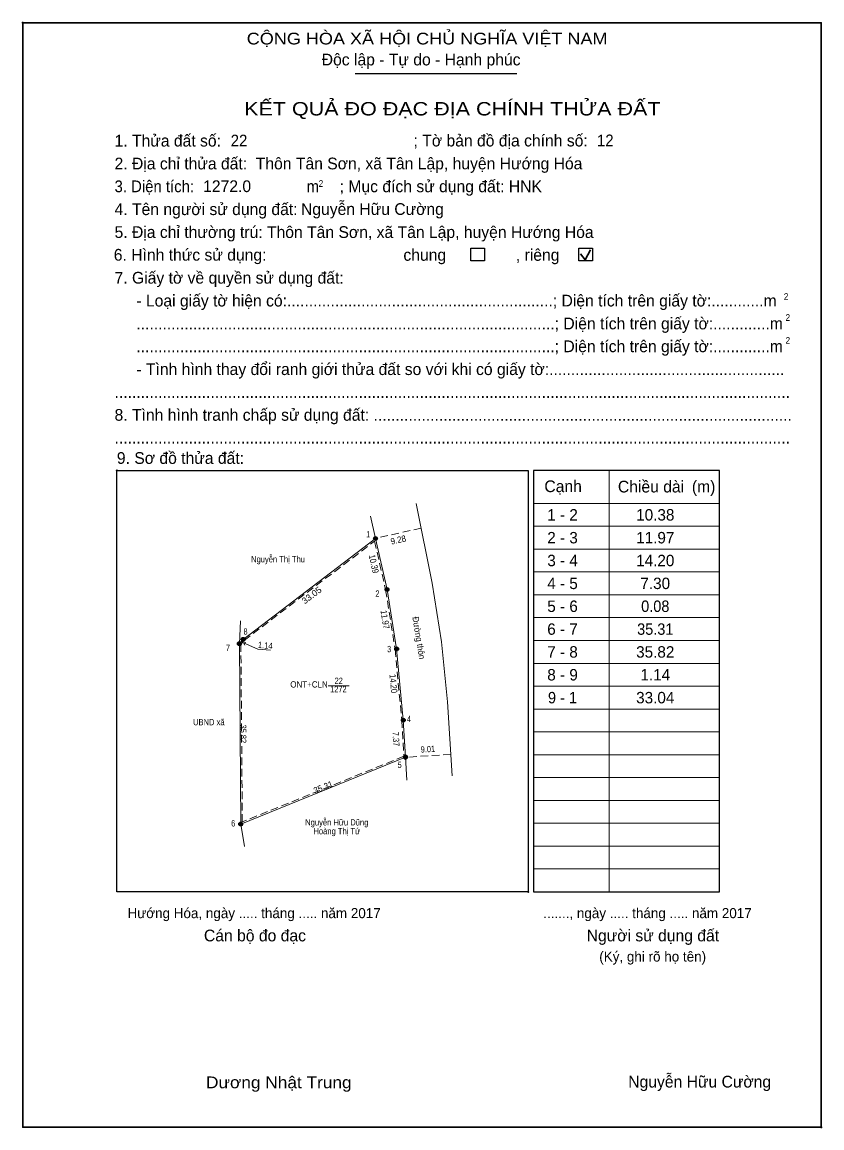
# Model space of a CAD drawing. Header units: metres. Extents: x 547488 to 548153, y 1837617 to 1837836.
# Drawn here: x 547994 to 548152.9, y 1837616.5 to 1837836.1 of the extents above; entities that cross this region are included whole.
import ezdxf
from ezdxf.enums import TextEntityAlignment as Align

# ---------------------------------------------------------------- set-up
doc = ezdxf.new("R2010")
doc.units = ezdxf.units.M
doc.header["$LTSCALE"] = 0.5
doc.header["$PDMODE"] = 32
doc.header["$PDSIZE"] = 0.25
doc.linetypes.add('MEDIUM_DASHED', pattern=[4.5, 3, -1.5])
for name, color, linetype, lineweight in [('1', 7, 'Continuous', 13), ('10', 7, 'Continuous', 13), ('11', 7, 'Continuous', 25), ('2', 7, 'Continuous', 35), ('27', 7, 'Continuous', 13), ('50', 7, 'Continuous', 25), ('63', 7, 'Continuous', 13)]:
    doc.layers.add(name, color=color, linetype=linetype, lineweight=lineweight)
for name, color, linetype in [('36', 7, 'Continuous'), ('48', 7, 'Continuous'), ('52', 7, 'Continuous'), ('6', 7, 'Continuous'), ('9', 7, 'Continuous')]:
    doc.layers.add(name, color=color, linetype=linetype)

msp = doc.modelspace()

# ---------------------------------------------------------------- hatches: boundary and pattern name
at = {"layer": '11'}
for points in [[(548064.5945, 1837733.5563, 1), (548063.8382, 1837733.5563, 1)], [(548066.8881, 1837723.43, 1), (548066.1319, 1837723.43, 1)], [(548037.5681, 1837712.66, 1), (548036.8119, 1837712.66, 1)], [(548038.3181, 1837713.52, 1), (548037.5619, 1837713.52, 1)], [(548068.7881, 1837711.61, 1), (548068.0319, 1837711.61, 1)], [(548068.7881, 1837711.61, 1), (548068.0319, 1837711.61, 1)], [(548070.1081, 1837697.47, 1), (548069.3519, 1837697.47, 1)], [(548070.5563, 1837690.1823, 1), (548069.8001, 1837690.1823, 1)], [(548070.5611, 1837690.1052, 1), (548069.8048, 1837690.1052, 1)], [(548037.8382, 1837676.8395, 1), (548037.082, 1837676.8395, 1)]]:
    msp.add_hatch(color=256, dxfattribs=at).paths.add_polyline_path(points)

# ---------------------------------------------------------------- linework, layer by layer
at = {"layer": '1', "lineweight": 25}
for p, q in [((548060.2, 1837825.89), (548092.26, 1837825.89)), ((548132.51, 1837663.38), (548132.51, 1837747.05))]:
    msp.add_line(p, q, dxfattribs=at)
at = {"layer": '1', "lineweight": 35}
for p, q in [((548104.92, 1837790.05), (548105.82, 1837788.88)), ((548105.82, 1837788.88), (548106.92, 1837790.84))]:
    msp.add_line(p, q, dxfattribs=at)
at = {"layer": '1'}
for p, q in [((548110.59, 1837747.05), (548110.59, 1837663.38)), ((548095.57, 1837740.51), (548120.96, 1837740.51)), ((548120.96, 1837740.51), (548132.51, 1837740.51)), ((548095.57, 1837735.98), (548120.96, 1837735.98)), ((548120.96, 1837735.98), (548132.51, 1837735.98)), ((548095.57, 1837731.44), (548120.96, 1837731.44)), ((548120.96, 1837731.44), (548132.51, 1837731.44)), ((548095.57, 1837726.9), (548120.96, 1837726.9)), ((548120.96, 1837726.9), (548132.51, 1837726.9)), ((548095.57, 1837722.36), (548120.96, 1837722.36)), ((548120.96, 1837722.36), (548132.51, 1837722.36)), ((548095.57, 1837717.83), (548120.96, 1837717.83)), ((548120.96, 1837717.83), (548132.51, 1837717.83)), ((548095.57, 1837713.29), (548120.96, 1837713.29)), ((548120.96, 1837713.29), (548132.51, 1837713.29)), ((548095.57, 1837708.75), (548120.96, 1837708.75)), ((548120.96, 1837708.75), (548132.51, 1837708.75)), ((548095.57, 1837704.21), (548120.96, 1837704.21)), ((548120.96, 1837704.21), (548132.51, 1837704.21)), ((548095.57, 1837699.68), (548120.96, 1837699.68)), ((548120.96, 1837699.68), (548132.51, 1837699.68)), ((548095.57, 1837695.14), (548120.96, 1837695.14)), ((548120.96, 1837695.14), (548132.51, 1837695.14)), ((548095.57, 1837690.6), (548120.96, 1837690.6)), ((548120.96, 1837690.6), (548132.51, 1837690.6)), ((548095.57, 1837686.07), (548120.96, 1837686.07)), ((548120.96, 1837686.07), (548132.51, 1837686.07)), ((548095.57, 1837681.53), (548120.96, 1837681.53)), ((548120.96, 1837681.53), (548132.51, 1837681.53)), ((548095.57, 1837676.99), (548120.96, 1837676.99)), ((548120.96, 1837676.99), (548132.51, 1837676.99)), ((548095.57, 1837672.45), (548120.96, 1837672.45)), ((548120.96, 1837672.45), (548132.51, 1837672.45)), ((548095.57, 1837667.92), (548120.96, 1837667.92)), ((548120.96, 1837667.92), (548132.51, 1837667.92))]:
    msp.add_line(p, q, dxfattribs=at)
at = {"layer": '1', "lineweight": 25}
msp.add_lwpolyline([(548012.86, 1837743.08), (548012.86, 1837747.02), (548094.51, 1837747.02), (548094.51, 1837663.38), (548012.86, 1837663.38), (548012.86, 1837666.18)], close=True, dxfattribs=at)
msp.add_lwpolyline([(548132.51, 1837747.05), (548095.57, 1837747.05), (548095.57, 1837663.38), (548132.51, 1837663.38), (548132.51, 1837664.2)], dxfattribs=at)
at = {"layer": '1'}
msp.add_lwpolyline([(548064.22, 1837733.56), (548066.51, 1837723.43), (548068.41, 1837711.61), (548069.73, 1837697.47), (548070.18, 1837690.11), (548037.46, 1837676.84), (548037.19, 1837712.66), (548037.94, 1837713.52)], close=True, dxfattribs=at)
for p in [(547994.17, 1837835.95), (548012.86, 1837747.02), (548094.51, 1837663.38), (548152.73, 1837616.64)]:
    msp.add_point(p, dxfattribs=at)
at = {"layer": '10'}
msp.add_lwpolyline([(548068.41, 1837711.61), (548069.73, 1837697.47), (548070.18, 1837690.18), (548070.18, 1837690.11), (548037.46, 1837676.84), (548037.19, 1837712.66), (548037.94, 1837713.52), (548064.22, 1837733.56), (548066.51, 1837723.43)], close=True, dxfattribs=at)
at = {"layer": '10', "linetype": 'MEDIUM_DASHED'}
msp.add_lwpolyline([(548068.11, 1837711.57), (548069.43, 1837697.45), (548069.87, 1837690.3), (548037.76, 1837677.28), (548037.49, 1837712.55), (548038.15, 1837713.3), (548064.03, 1837733.03), (548066.22, 1837723.37)], close=True, dxfattribs=at)
at = {"layer": '11'}
for centre in [(548064.2164, 1837733.5563), (548066.51, 1837723.43), (548037.19, 1837712.66), (548037.94, 1837713.52), (548068.41, 1837711.61), (548068.41, 1837711.61), (548069.73, 1837697.47), (548070.1782, 1837690.1823), (548070.1829, 1837690.1052), (548037.4601, 1837676.8395)]:
    msp.add_circle(centre, 0.3781, dxfattribs=at)
at = {"layer": '2'}
msp.add_lwpolyline([(547994.17, 1837835.95), (548152.73, 1837835.95), (548152.73, 1837616.64), (547994.17, 1837616.64)], close=True, dxfattribs=at)
at = {"layer": '27'}
for p, q in [((548064.22, 1837733.56), (548063.21, 1837737.98)), ((548037.19, 1837712.66), (548037.44, 1837717.19)), ((548070.18, 1837690.11), (548070.46, 1837685.58)), ((548037.46, 1837676.84), (548038.21, 1837672.36))]:
    msp.add_line(p, q, dxfattribs=at)
at = {"layer": '50'}
for points in [[(548083.14, 1837791.22), (548085.87, 1837791.22), (548085.87, 1837788.68), (548083.14, 1837788.68)], [(548104.57, 1837791.22), (548107.29, 1837791.22), (548107.29, 1837788.68), (548104.57, 1837788.68)]]:
    msp.add_lwpolyline(points, close=True, dxfattribs=at)
at = {"layer": '63', "linetype": 'MEDIUM_DASHED'}
for p, q in [((548073.27, 1837735.61), (548064.22, 1837733.56)), ((548079.17, 1837690.66), (548070.18, 1837690.11))]:
    msp.add_line(p, q, dxfattribs=at)
at = {"layer": '63'}
for p, q in [((548037.98, 1837712.81), (548038.46, 1837712.87)), ((548037.98, 1837712.81), (548038.3, 1837712.33)), ((548054.85, 1837704.32), (548059, 1837704.32))]:
    msp.add_line(p, q, dxfattribs=at)
for points in [[(548072.3, 1837740.49), (548075.44, 1837724.7), (548077.31, 1837713.02), (548078.54, 1837701.11), (548079.42, 1837686.45)], [(548037.98, 1837712.81), (548040.83, 1837711.56), (548043.39, 1837711.34)]]:
    msp.add_lwpolyline(points, dxfattribs=at)

# ---------------------------------------------------------------- texts
at = {"layer": '1'}
for s, height, width, p in [('CỘNG HÒA XÃ HỘI CHỦ NGHĨA VIỆT NAM', 2.329, 1.15, (548038.65, 1837831.64)), ('3. Diện tích:', 2.329, 0.95, (548012.4, 1837802.3)), ('m', 2.329, 0.95, (548050.54, 1837802.3)), ('2', 1.331, 0.9, (548052.94, 1837803.36)), ('2', 1.331, 0.9, (548145.3, 1837780.91)), ('2', 1.331, 0.9, (548145.65, 1837776.76)), ('2', 1.331, 0.9, (548145.65, 1837772.22)), ('Dương Nhật Trung', 2.329, 1.1, (548030.56, 1837624.39))]:
    msp.add_text(s, height=height, dxfattribs=dict(at, width=width)).set_placement(p)
for s, height, p in [('Độc lập - Tự do - Hạnh phúc', 2.329, (548053.54, 1837827.48)), ('1. Thửa đất số:', 2.329, (548012.4, 1837811.37)), ('; Tờ bản đồ địa chính số:', 2.329, (548071.77, 1837811.39)), ('2. Địa chỉ thửa đất:', 2.329, (548012.4, 1837806.83)), ('; Mục đích sử dụng đất: HNK', 2.329, (548057.1, 1837802.3)), ('4. Tên người sử dụng đất:', 2.329, (548012.4, 1837797.76)), ('5. Địa chỉ thường trú: Thôn Tân Sơn, xã Tân Lập, huyện Hướng Hóa', 2.329, (548012.4, 1837793.22)), ('chung                , riêng', 2.329, (548069.76, 1837788.69)), ('7. Giấy tờ về quyền sử dụng đất:', 2.329, (548012.4, 1837784.15)), ('     - Loại giấy tờ hiện có:.............................................................; Diện tích trên giấy tờ:............m', 2.329, (548012.4, 1837779.61)), ('     ................................................................................................; Diện tích trên giấy tờ:.............m', 2.329, (548012.4, 1837775.07)), ('     ................................................................................................; Diện tích trên giấy tờ:.............m', 2.329, (548012.4, 1837770.54)), ('     - Tình hình thay đổi ranh giới thửa đất so với khi có giấy tờ:......................................................', 2.329, (548012.4, 1837766)), ('...........................................................................................................................................................', 2.329, (548012.4, 1837761.46)), ('8. Tình hình tranh chấp sử dụng đất: ................................................................................................', 2.329, (548012.4, 1837756.92)), ('...........................................................................................................................................................', 2.329, (548012.4, 1837752.39)), ('9. Sơ đồ thửa đất:', 2.329, (548012.86, 1837748.36)), ('Cạnh', 2.329, (548097.75, 1837742.75)), ('Chiều dài', 2.329, (548112.35, 1837742.68)), ('(m)', 2.329, (548127.04, 1837742.7)), ('Hướng Hóa, ngày ..... tháng ..... năm 2017', 1.996, (548014.98, 1837658.16)), ('......., ngày ..... tháng ..... năm 2017', 1.996, (548097.53, 1837658.16)), ('Cán bộ đo đạc', 2.329, (548030.15, 1837653.55)), ('Người sử dụng đất', 2.329, (548106.15, 1837653.55)), ('(Ký, ghi rõ họ tên)', 1.996, (548108.65, 1837649.54))]:
    msp.add_text(s, height=height, dxfattribs=at).set_placement(p)
for s, height, width, p in [('KẾT QUẢ ĐO ĐẠC ĐỊA CHÍNH THỬA ĐẤT', 2.662, 1.2, (548079.47, 1837817.54)), ('ONT+CLN', 1.25, 0.95, (548051.02, 1837703.95)), ('1272', 1.25, 0.85, (548056.845, 1837702.99)), ('22', 1.25, 0.85, (548056.91, 1837704.66))]:
    msp.add_text(s, height=height, dxfattribs=dict(at, width=width)).set_placement(p, align=Align.CENTER)
at = {"layer": '36', "width": 0.9}
for s, p in [('Nguyễn Thị Thu', (548044.855, 1837728.8)), ('UBND xã', (548031.12, 1837696.46)), ('Nguyễn Hữu Dũng', (548056.53, 1837676.56)), ('Hoàng Thị Tứ', (548056.53, 1837674.81))]:
    msp.add_text(s, height=1.25, dxfattribs=at).set_placement(p, align=Align.CENTER)
at = {"layer": '48'}
msp.add_text('6. Hình thức sử dụng:', height=2.329, dxfattribs=at).set_placement((548012.25, 1837788.71))
at = {"layer": '52'}
for s, p in [('1 - 2', (548101.36, 1837737.11)), ('10.38', (548119.775, 1837737.11)), ('2 - 3', (548101.36, 1837732.57)), ('11.97', (548119.775, 1837732.57)), ('3 - 4', (548101.36, 1837728.04)), ('14.20', (548119.765, 1837728.04)), ('4 - 5', (548101.355, 1837723.5)), ('7.30', (548119.765, 1837723.5)), ('5 - 6', (548101.36, 1837718.96)), ('6 - 7', (548101.355, 1837714.42)), ('7 - 8', (548101.355, 1837709.89)), ('35.82', (548119.765, 1837709.89)), ('8 - 9', (548101.36, 1837705.35)), ('1.14', (548119.77, 1837705.35)), ('33.04', (548119.765, 1837700.81))]:
    msp.add_text(s, height=2.269, dxfattribs=at).set_placement(p, align=Align.CENTER)
at = {"layer": '52', "width": 0.95}
for s, p in [('0.08', (548119.775, 1837718.96)), ('35.31', (548119.775, 1837714.42)), ('9 - 1', (548101.35, 1837700.81))]:
    msp.add_text(s, height=2.269, dxfattribs=at).set_placement(p, align=Align.CENTER)
at = {"layer": '6', "width": 0.95}
for s, p in [('22', (548035.47, 1837811.39)), ('12', (548108.2, 1837811.42))]:
    msp.add_text(s, height=2.329, dxfattribs=at).set_placement(p)
at = {"layer": '6'}
for s, p in [('Thôn Tân Sơn, xã Tân Lập, huyện Hướng Hóa', (548040.44, 1837806.84)), ('1272.0', (548029.99, 1837802.33)), ('Nguyễn Hữu Cường', (548049.42, 1837797.79)), ('Nguyễn Hữu Cường', (548114.4, 1837624.53))]:
    msp.add_text(s, height=2.329, dxfattribs=at).set_placement(p)
at = {"layer": '63'}
for s, rotation, width, p in [('9.28', 12.763, 0.95, (548068.8819, 1837732.6557)), ('10.39', 282.738, 0.9, (548063.2789, 1837728.3628)), ('33.05', 37.328, 1.05, (548051.911, 1837721.7734)), ('11.97', 279.132, 0.9, (548065.4999, 1837717.3542)), ('Đường thôn', 279.096, 0.95, (548072.2094, 1837713.7088)), ('1.14', 354.909, 0.9, (548042.2745, 1837711.6904)), ('14.20', 275.333, 0.9, (548067.1543, 1837704.6731)), ('35.82', 270.432, 0.85, (548037.3237, 1837694.7447)), ('7.37', 273.499, 0.85, (548067.6666, 1837693.6831)), ('9.01', 3.501, 0.85, (548074.6518, 1837691.0939)), ('35.31', 22.076, 0.95, (548054.0601, 1837683.5803))]:
    msp.add_text(s, height=1.25, rotation=rotation, dxfattribs=dict(at, width=width)).set_placement(p, align=Align.CENTER)
at = {"layer": '9'}
for s, width, p in [('1', 0.65, (548062.765, 1837733.76)), ('2', 0.8, (548064.6, 1837721.98)), ('8', 0.75, (548038.41, 1837714.46)), ('7', 0.75, (548034.92, 1837711.21)), ('3', 0.75, (548066.92, 1837710.97)), ('4', 0.8, (548070.865, 1837697.09)), ('5', 0.75, (548069.01, 1837687.99)), ('6', 0.8, (548035.96, 1837676.36))]:
    msp.add_text(s, height=1.25, dxfattribs=dict(at, width=width)).set_placement(p, align=Align.CENTER)

doc.saveas('drawing.dxf')
